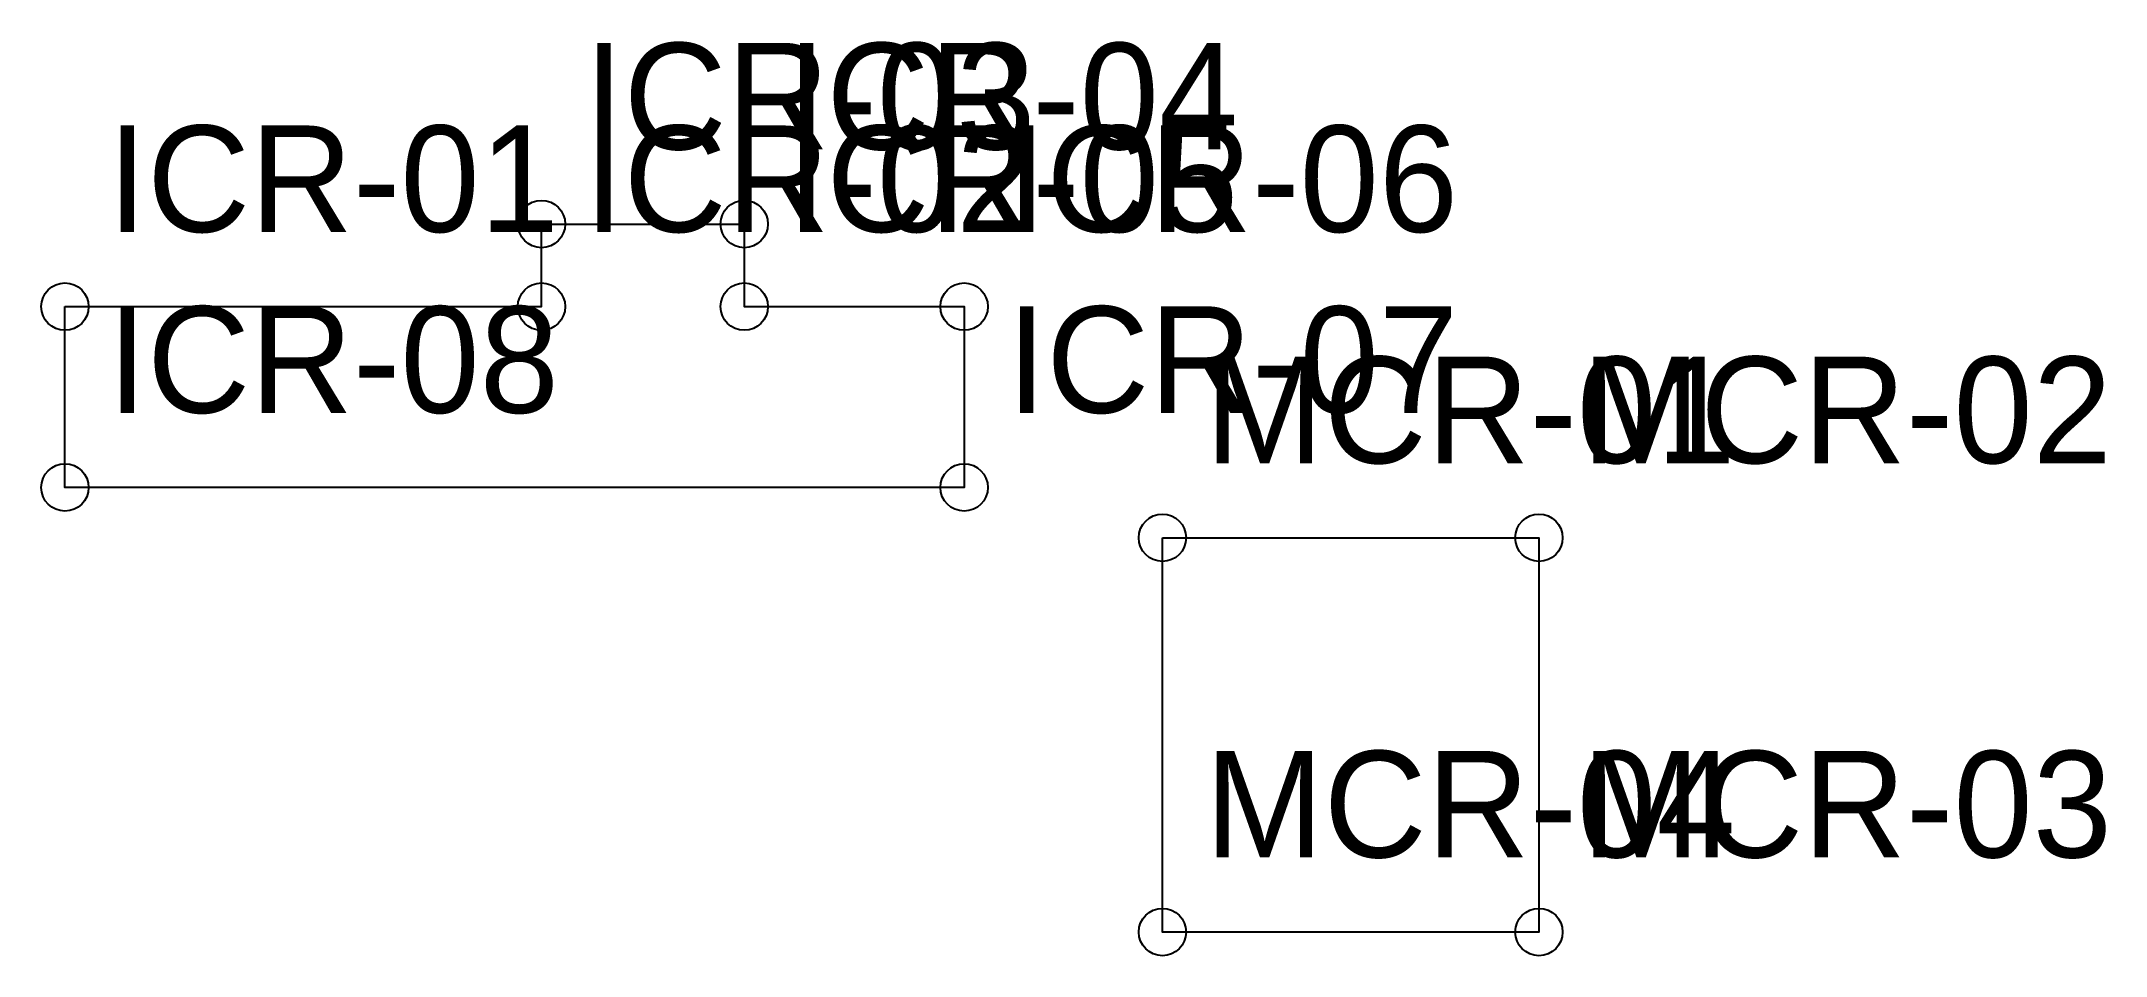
# Model space of a CAD drawing. Header units: metres. Extents: x 434302 to 507065, y 1937737 to 2381088.
# Drawn here: x 507030.59 to 507065.47, y 1937736.76 to 1937752.2 of the extents above.
import ezdxf
from ezdxf.enums import TextEntityAlignment as Align

# ---------------------------------------------------------------- set-up
doc = ezdxf.new("R2010")
doc.units = ezdxf.units.M
for name, color, linetype in [('CONTROL_ROOM_POINTS', 1, 'Continuous'), ('EXCLUSIONS', 1, 'Continuous'), ('INVERTER_ROOM_POINTS', 6, 'Continuous')]:
    doc.layers.add(name, color=color, linetype=linetype)

msp = doc.modelspace()

# ---------------------------------------------------------------- linework, layer by layer
at = {"layer": 'CONTROL_ROOM_POINTS'}
for centre in [(507049.534, 1937743.815), (507055.894, 1937743.815), (507049.534, 1937737.155), (507055.894, 1937737.155)]:
    msp.add_circle(centre, 0.4, dxfattribs=at)
at = {"layer": 'EXCLUSIONS'}
for points in [[(507030.994, 1937747.72), (507039.044, 1937747.72), (507039.044, 1937749.115), (507042.469, 1937749.115), (507042.469, 1937747.72), (507046.184, 1937747.72), (507046.184, 1937744.665), (507030.994, 1937744.665), (507030.994, 1937747.72)], [(507049.534, 1937743.815), (507055.894, 1937743.815), (507055.894, 1937737.155), (507049.534, 1937737.155), (507049.534, 1937743.815)]]:
    msp.add_lwpolyline(points, close=True, dxfattribs=at)
at = {"layer": 'INVERTER_ROOM_POINTS'}
for centre in [(507039.044, 1937749.115), (507042.469, 1937749.115), (507030.994, 1937747.72), (507039.044, 1937747.72), (507042.469, 1937747.72), (507046.184, 1937747.72), (507030.994, 1937744.665), (507046.184, 1937744.665)]:
    msp.add_circle(centre, 0.4, dxfattribs=at)

# ---------------------------------------------------------------- texts
at = {"layer": 'CONTROL_ROOM_POINTS'}
for s, p in [('MCR-01', (507050.254, 1937744.535)), ('MCR-02', (507056.614, 1937744.535)), ('MCR-04', (507050.254, 1937737.875)), ('MCR-03', (507056.614, 1937737.875))]:
    msp.add_text(s, height=1.8, dxfattribs=at).set_placement(p, align=Align.BOTTOM_LEFT)
at = {"layer": 'INVERTER_ROOM_POINTS'}
for s, p in [('ICR-03', (507039.764, 1937749.835)), ('ICR-04', (507043.189, 1937749.835)), ('ICR-01', (507031.714, 1937748.44)), ('ICR-02', (507039.764, 1937748.44)), ('ICR-05', (507043.189, 1937748.44)), ('ICR-06', (507046.904, 1937748.44)), ('ICR-08', (507031.714, 1937745.385)), ('ICR-07', (507046.904, 1937745.385))]:
    msp.add_text(s, height=1.8, dxfattribs=at).set_placement(p, align=Align.BOTTOM_LEFT)

doc.saveas('drawing.dxf')
